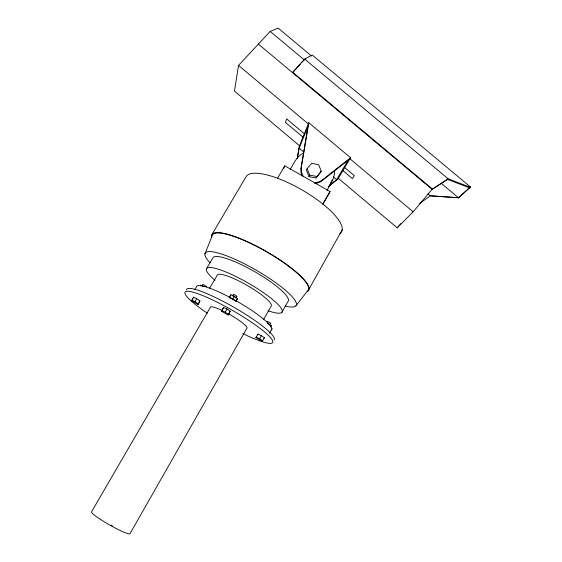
<?xml version="1.0" encoding="UTF-8"?>
<svg xmlns="http://www.w3.org/2000/svg" width="562" height="562" viewBox="0 0 562 562"><rect width="100%" height="100%" fill="white"/><g stroke="black" fill="none" stroke-linecap="round" stroke-linejoin="round"><path stroke-width="0.84" d="M191.642 300.867L193.468 297.165L196.728 298.633L199.889 300.818L199.784 301.513L198.035 304.506L191.642 300.867L192.956 298.626M193.398 297.874L193.468 297.165M200.437 285.861L200.543 285.096L203.809 286.536M198.035 304.506L199.889 300.818M311.51 55.954L278.113 28.1L270.174 31.416L238.534 65.417L234.459 91.093L299.525 145.755M302.117 175.864A12.947 12.336 26.8 0 1 301.035 168.53L307.948 126.401L299.139 148.178L297.438 158.463M301.035 168.53L308.805 122.72L350.569 157.732L337.853 179.102L328.398 186.584M297.207 158.547L299.181 146.612L308.805 122.72M419.681 203.472L430.33 195.822L458.522 197.775L470.429 186.956L312.24 55.041L304.653 59.059L292.521 72.653L300.129 64.321M221.498 311.236L223.528 307.414L226.999 308.981L230.23 311.229L228.165 315.036L221.498 311.236L223.304 308.109M235.984 301.457L237.494 298.598L234.291 296.322L230.813 294.797L229.331 297.67M228.165 315.036L230.23 311.229M283.845 168.263L284.772 165.818L330.091 191.565L322.89 204.259M332.156 179.812L330.231 184.638L328.644 186.703M204.905 253.961L212.12 235.963A55.209 12.385 29.9 0 1 265.376 251.13A55.209 12.385 29.9 0 1 307.892 290.442L295.949 305.763M307.147 168.572L306.438 170.096L308.995 176.63L316.02 177.95L321.246 171.234L318.668 164.687L311.629 163.352L307.147 168.572L309.718 175.133L308.995 176.63M316.02 177.95L321.246 171.234M314.685 183.409A12.947 12.336 26.8 0 0 321.745 180.964L322.216 180.086L350.569 157.732M309.184 288.882L342.174 229.858M257.958 334.123L255.872 337.678L262.264 341.317L264.372 337.776L261.365 335.683L257.958 334.123L257.579 334.664M270.462 326.972L271.228 325.602L268.243 323.487M269.465 333.245L271.952 328.826M281.724 312.549L287.849 301.654A43.478 8.816 29.9 0 0 255.963 272.387A43.478 8.816 29.9 0 0 212.815 257.965L206.458 268.784M262.264 341.317L262.665 340.811L259.651 338.717L261.365 335.683M263.69 319.364L271.2 306.093A31.121 5.873 29.9 0 0 246.556 285.075A31.121 5.873 29.9 0 0 217.157 275.338L209.471 288.503M326.993 190.385C330.33 184.322 334.98 178.217 334.467 170.932M221.709 310.554L225.179 312.128L226.999 308.981M229.872 297.944L232.654 299.174L234.291 296.322M235.857 301.443L237.494 298.598M229.177 297.635L230.813 294.797M290.168 169.464C293.786 163.451 296.785 156.131 303.571 153.054M277.424 178.428L284.772 165.818M191.705 300.164L194.958 301.646L196.728 298.633M194.726 289.725L196.862 286.086A43.358 7.208 29.9 0 1 240.178 303.164A43.358 7.208 29.9 0 1 271.446 329.992M211.986 234.389L246.275 176.398A55.097 16.474 30 0 1 305.819 192.19A55.097 16.474 30 0 1 339.905 233.518M329.753 185.088L336.61 179.664L348.166 160.128L321.745 180.964M323.501 202.671L330.091 191.565M255.872 337.678L256.244 337.151L259.651 338.717M270.793 326.178L271.228 325.602M427.921 193.799L430.281 195.78L458.522 197.775L470.429 186.956L469.656 187.849L447.485 179.404L432.108 189.338L258.372 44.096M263.964 338.296L264.372 337.776M432.143 189.261L413.182 211.825L349.936 158.8M338.31 178.337L397.236 227.835L400.797 223.641M301.885 62.396L304.225 59.832L305.679 59.059M458.409 197.81L459.006 197.157M432.108 189.338L448.181 178.842L470.239 187.258M397.236 227.835L413.506 211.396M447.485 179.404L448.181 178.842L304.653 59.059M309.718 175.133L316.778 176.468M194.958 301.646L198.133 303.824M225.179 312.128L228.418 314.376M232.654 299.174L234.579 300.537M468.343 186.753L469.656 187.849M270.174 31.416L304.225 59.832M441.044 183.177L458.522 197.775M292.662 72.203L432.417 189.029M238.534 65.417L308.32 123.921M304.358 133.763L286.641 118.898L285.468 122.432L302.995 137.142M344.696 167.609L354.306 175.674L352.402 178.611L342.897 170.63M299.139 148.178L303.824 152.112M333.266 176.847L336.61 179.664M322.216 180.086A12.989 12.371 26.8 0 1 315.134 182.538M303.368 176.454A12.989 12.371 26.8 0 1 301.436 167.609M331.222 182.236A20.738 19.768 26.8 0 1 330.105 184.568M211.565 237.157A55.919 12.547 29.9 0 1 265.383 250.926A55.919 12.547 29.9 0 1 307.414 291.643M210.062 262.826A52.477 10.65 29.9 0 1 224.631 255.085A52.477 10.65 29.9 0 1 284.815 289.739A52.477 10.65 29.9 0 1 285.201 306.093M214.93 280.22A43.597 8.233 29.9 0 1 220.353 269.879A43.597 8.233 29.9 0 1 273.926 300.635A43.597 8.233 29.9 0 1 268.095 310.737M186.507 289.957A50.482 7.966 29.9 0 1 233.406 306.978A50.482 7.966 29.9 0 1 274.08 339.813M207.42 313.21A50.517 7.791 29.9 0 1 196.784 293.35A50.517 7.791 29.9 0 1 265.847 333.055A50.517 7.791 29.9 0 1 242.84 333.575M221.85 310.379A21.068 3.246 29.9 0 0 210.357 307.288L91.571 511.778A22.136 2.417 29.6 0 0 109.091 524.641A22.136 2.417 29.6 0 0 129.991 533.724L246.957 328.124A21.068 3.246 29.9 0 0 228.474 313.793M232.9 296.069A2.213 0.393 29.9 0 1 233.799 296.462M234.305 296.736A2.213 0.393 29.9 0 1 234.797 297.031M235.246 297.333A2.213 0.393 29.9 0 1 236.089 298.204M267.119 323.262A2.332 0.393 29.5 0 1 268.685 324.105M269.535 324.71A2.332 0.393 29.5 0 1 269.964 325.152M201.906 286.051A2.234 0.379 30.3 0 1 202.636 286.304M203.114 286.536A2.234 0.379 30.3 0 1 203.62 286.803M233.63 294.994A2.213 0.393 29.9 0 1 233.827 294.46A2.213 0.393 29.9 0 1 236.546 296.012A2.213 0.393 29.9 0 1 236.342 296.539M266.957 321.752A2.332 0.4 29.5 0 1 268.769 322.096A2.332 0.4 29.5 0 1 270.722 323.782M202.566 284.709A2.234 0.379 30.3 0 1 204.772 285.412A2.234 0.379 30.3 0 1 206.092 286.824M112.414 525.955A18.005 1.967 29.6 0 1 111.023 525.189"/></g></svg>
